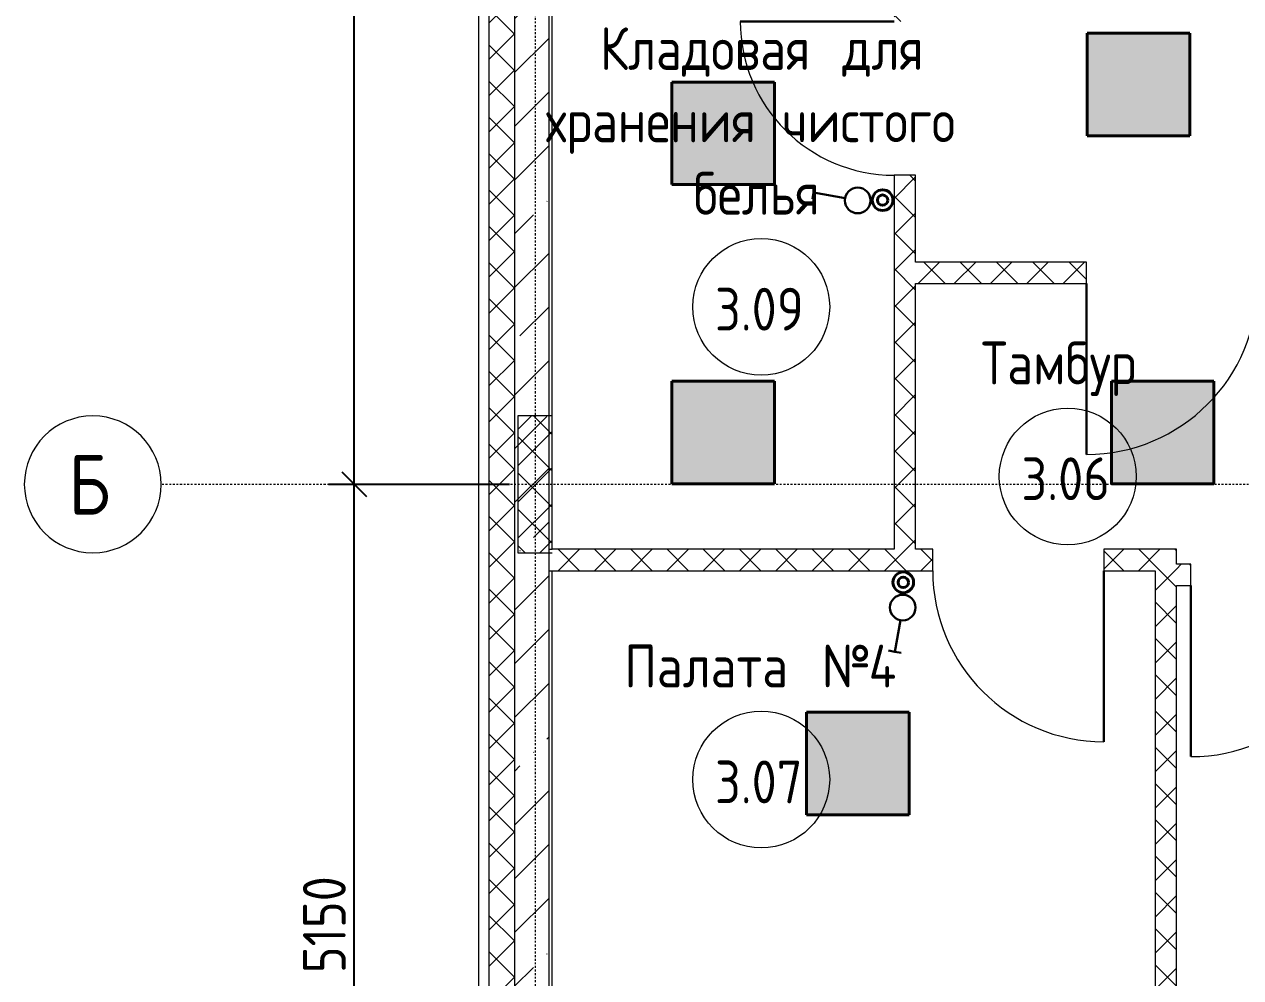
# Model space of a CAD drawing. Header units: millimetres. Extents: x -174154 to -170572, y -111302 to -109817.
# Drawn here: x -174153.5 to -174082.4, y -110911.1 to -110855.4 of the extents above; entities that cross this region are included whole.
import ezdxf

# ---------------------------------------------------------------- set-up
doc = ezdxf.new("R2010")
doc.units = ezdxf.units.MM
doc.linetypes.add('ACAD_ISO02W100', pattern=[15, 12, -3])
doc.linetypes.add('ADSK_Линия сетки', pattern=[21, 12, -3, 3, -3])
doc.layers.get('Defpoints').update_dxf_attribs({"color": 70})
doc.layers.add('!Выключатели', color=200, linetype='Continuous')
for name, color, linetype, lineweight in [('!Освещение', 190, 'Continuous', 40), ('!Подложка', 252, 'ACAD_ISO02W100', 25), ('Двери', 7, 'Continuous', 18), ('Марки помещений', 7, 'Continuous', 18), ('Оси', 7, 'Continuous', 9), ('Панель', 7, 'Continuous', 18), ('Размеры', 7, 'Continuous', 9), ('Стены разрез', 7, 'Continuous', 40), ('Стены штриховка', 7, 'Continuous', 18), ('Электрика', 7, 'Continuous', 40)]:
    doc.layers.add(name, color=color, linetype=linetype, lineweight=lineweight)
doc.styles.add('GOST Common', font='GOST Common.ttf', dxfattribs={"width": 0.9, "height": 250})
doc.styles.add('GOST Common_1', font='GOST Common.ttf', dxfattribs={"width": 0.9, "height": 350})
doc.dimstyles.new('ADSK_Проверочный', dxfattribs={"dimscale": 304.8, "dimtxt": 251.428749, "dimasz": 0.463911, "dimexe": 0.492126, "dimexo": 0.492126, "dimgap": 0.164042, "dimtad": 1, "dimdec": 0, "dimdsep": 46, "dimtxsty": 'GOST Common', "dimblk1": 'OBLIQUE', "dimblk2": 'OBLIQUE', "dimsah": 1, "dimcen": 0.09, "dimazin": 0, "dimtfac": 1, "dimtdec": 4, "dimtix": 1, "dimtmove": 0, "dimatfit": 3, "dimfxl": 1, "dimtvp": 1, "dimtolj": 1, "dimtzin": 0, "dimarcsym": 2})
pattern_1 = [(45, (30280, 12305), (-106.066, 106.066), []), (135, (30280, 12305), (-106.066, -106.066), [])]

# ---------------------------------------------------------------- blocks, each defined once
blk = doc.blocks.new('*U228')
at = {"layer": 'Электрика', "true_color": 0xffffff}
h = blk.add_hatch(color=7, dxfattribs=at)
h.dxf.hatch_style = 1
h.paths.add_polyline_path([(3.025, 3.025), (3.025, -3.025), (-3.025, -3.025), (-3.025, 3.025)])
at = {"layer": 'Электрика', "color": 5}
for p, q in [((-3.025, -3.025), (-3.025, 3.025)), ((-3.025, 3.025), (3.025, 3.025)), ((3.025, 3.025), (3.025, -3.025)), ((-3.025, -3.025), (3.025, -3.025))]:
    blk.add_line(p, q, dxfattribs=at)
blk = doc.blocks.new('*U245')
at = {"color": 0, "linetype": 'ByBlock', "lineweight": -2}
for points in [[(0.342, -0.94), (1.197, -3.289)], [(0.727, -3.46), (1.197, -3.289)], [(1.197, -3.289), (1.667, -3.118)]]:
    blk.add_lwpolyline(points, dxfattribs=at)
blk.add_circle((0, 0), 1, dxfattribs=at)
blk = doc.blocks.new('AC_Дверь_Однопольная_ПВХ - 860х2080h В Л-799853-В_АР_ПЭ_03 Этаж')
at = {"layer": 'Панель', "lineweight": 30}
blk.add_line((450, 62.5), (450, 962.5), dxfattribs=at)
at = {"layer": 'Панель'}
blk.add_arc((450, 62.5), 900, 90, 180, dxfattribs=at)
blk = doc.blocks.new('AC_Дверь_Однопольная_ДеревяннаяНаружная_ГОСТ24698-81 - 960х2080h ГЛ-799317-В_АР_ПЭ_03 Этаж')
at = {"layer": 'Панель', "lineweight": 30}
blk.add_line((500, 62.5), (500, 1062.5), dxfattribs=at)
at = {"layer": 'Панель'}
blk.add_arc((500, 62.5), 1000, 90, 180, dxfattribs=at)
blk = doc.blocks.new('AC_Дверь_Однопольная_ДеревяннаяНаружная_ГОСТ24698-81 - 960х2080h Г-799396-В_АР_ПЭ_03 Этаж')
at = {"layer": 'Панель', "lineweight": 30}
blk.add_line((-500, 62.5), (-500, 1062.5), dxfattribs=at)
at = {"layer": 'Панель'}
blk.add_arc((-500, 62.5), 1000, 0, 90, dxfattribs=at)
blk = doc.blocks.new('Ось сетки - D8-4846-В_АР_ПЭ_03 Этаж')
at = {"layer": 'Оси', "lineweight": 18}
for start, end in [(360, 180), (180, 360)]:
    blk.add_arc((0, 0), 4, start, end, dxfattribs=at)
blk = doc.blocks.new('ADSK_Марка_Помещение_2_ГОСТ21-501-2011 - Имя и Категория-86712-В_АР_ПЭ_03 Этаж')
at = {"layer": 'Марки помещений'}
blk.add_circle((0, 0), 4, dxfattribs=at)
blk = doc.blocks.new('_Oblique')
at = {"color": 0, "linetype": 'ByBlock', "lineweight": -2}
blk.add_line((-0.5, -0.5), (0.5, 0.5), dxfattribs=at)
blk = doc.blocks.new('*D533')
at = {"layer": 'Defpoints', "color": 0, "transparency": 16777216}
for p in [(-727.1, 14465), (330, 14465), (330, 5465)]:
    blk.add_point(p, dxfattribs=at)
at = {"layer": 'Размеры', "color": 0, "lineweight": -2, "transparency": 16777216}
for p, q in [((180, 14465), (-877.1, 14465)), ((-727.1, 5465), (-727.1, 14465)), ((180, 5465), (-877.1, 5465))]:
    blk.add_line(p, q, dxfattribs=at)
at = {"layer": 'Размеры', "color": 0, "lineweight": -2, "transparency": 16777216, "xscale": 141.4, "yscale": 141.4, "zscale": 141.4}
for p, rotation in [((-727.1, 14465), 90), ((-727.1, 5465), 270)]:
    blk.add_blockref('_Oblique', p, dxfattribs=dict(at, rotation=rotation))
at = {"layer": 'Размеры', "color": 0, "transparency": 16777216, "insert": (-902.1, 9965), "char_height": 250, "width": 756.843, "attachment_point": 5, "rotation": 90, "style": 'GOST Common'}
blk.add_mtext('\\A1;9000', dxfattribs=at)
blk = doc.blocks.new('*D534')
at = {"layer": 'Defpoints', "color": 0, "transparency": 16777216}
for p in [(-727.1, 5465), (330, 5465), (330, 315)]:
    blk.add_point(p, dxfattribs=at)
at = {"layer": 'Размеры', "color": 0, "lineweight": -2, "transparency": 16777216}
for p, q in [((180, 5465), (-877.1, 5465)), ((-727.1, 315), (-727.1, 5465)), ((180, 315), (-877.1, 315))]:
    blk.add_line(p, q, dxfattribs=at)
at = {"layer": 'Размеры', "color": 0, "lineweight": -2, "transparency": 16777216, "xscale": 141.4, "yscale": 141.4, "zscale": 141.4}
for p, rotation in [((-727.1, 5465), 90), ((-727.1, 315), 270)]:
    blk.add_blockref('_Oblique', p, dxfattribs=dict(at, rotation=rotation))
at = {"layer": 'Размеры', "color": 0, "transparency": 16777216, "insert": (-902.1, 2890), "char_height": 250, "width": 700.591, "attachment_point": 5, "rotation": 90, "style": 'GOST Common'}
blk.add_mtext('\\A1;5150', dxfattribs=at)
blk = doc.blocks.new('Расп.кор.')
at = {"layer": 'Электрика', "lineweight": 40}
for radius in [0.605, 0.303]:
    blk.add_circle((0, 0), radius, dxfattribs=at)
blk = doc.blocks.new('A$C7b4e20c5')
at = {"layer": 'Стены разрез', "lineweight": 20, "true_color": 0x636466}
h = blk.add_hatch(dxfattribs=at)
h.set_pattern_fill('FP_1', color=251, style=0, pattern_type=2)
h.set_pattern_definition(pattern_1)
h.paths.add_polyline_path([(120.7, 210), (210, 210), (210, 14470), (60, 14470), (60, 210)])
h = blk.add_hatch(dxfattribs=at)
h.set_pattern_fill('FP_2', color=251, style=0, pattern_type=2)
h.set_pattern_definition([(45, (30280, 12305), (-314.309, 314.309), []), (45, (30594.3, 12305), (-314.309, 314.309), [555.625, -111.125, 3.353, -107.772])])
h.paths.add_polyline_path([(210, 410), (410, 410), (410, 14270), (210, 14270), (210, 430)])
h = blk.add_hatch(dxfattribs=at)
h.set_pattern_fill('FP_1', color=251, style=0, pattern_type=2)
h.set_pattern_definition(pattern_1)
h.paths.add_polyline_path([(2555, 5085), (2555, 7272.5), (2430, 7272.5), (2430, 5085)])
h.paths.add_polyline_path([(2430, 8172.5), (2555, 8172.5), (2555, 8765), (2430, 8765)])
h = blk.add_hatch(dxfattribs=at)
h.set_pattern_fill('FP_1', color=251, style=0, pattern_type=2)
h.set_pattern_definition(pattern_1)
h.paths.add_polyline_path([(12807.5, 6640), (12807.5, 6765), (12009.1, 6765), (12009.1, 6640), (12138.9, 6640)])
h.paths.add_polyline_path([(11009.1, 6640), (11009.1, 6765), (4555, 6765), (4555, 6640), (10109.1, 6640)])
h.paths.add_polyline_path([(3555, 6640), (3555, 6765), (2555, 6765), (2555, 6640), (3125.2, 6640)])
h = blk.add_hatch(dxfattribs=at)
h.set_pattern_fill('FP_1', color=251, style=0, pattern_type=2)
h.set_pattern_definition(pattern_1)
h.paths.add_polyline_path([(230, 5065), (430, 5065), (430, 5865), (230, 5865)])
h = blk.add_hatch(dxfattribs=at)
h.set_pattern_fill('FP_1', color=251, style=0, pattern_type=2)
h.set_pattern_definition(pattern_1)
h.paths.add_polyline_path([(4080, 4960), (4080, 5085), (3655, 5085), (3655, 4960), (3955, 4960)])
h.paths.add_polyline_path([(430, 4960), (2655, 4960), (2655, 5085), (410, 5085), (410, 4960)])
h = blk.add_hatch(dxfattribs=at)
h.set_pattern_fill('FP_1', color=251, style=0, pattern_type=2)
h.set_pattern_definition(pattern_1)
h.paths.add_polyline_path([(15143.4, 4872.5), (15317.5, 4872.5), (15317.5, 4997.5), (12734.1, 4997.5), (12734.1, 4872.5)])
h.paths.add_polyline_path([(11634.1, 4872.5), (11734.1, 4872.5), (11734.1, 4997.5), (11409.1, 4997.5), (11409.1, 4872.5), (11509.1, 4872.5)])
h.paths.add_polyline_path([(10409.1, 4872.5), (10409.1, 4997.5), (5165.1, 4997.5), (5165.1, 4872.5), (9134.3, 4872.5)])
h.paths.add_polyline_path([(4080, 4872.5), (4165.1, 4872.5), (4165.1, 4997.5), (4080, 4997.5), (4080, 4960)])
h = blk.add_hatch(dxfattribs=at)
h.set_pattern_fill('FP_1', color=251, style=0, pattern_type=2)
h.set_pattern_definition(pattern_1)
h.paths.add_polyline_path([(3955, 410), (4080, 410), (4080, 4960), (3955, 4960), (3955, 430)])
at = {"layer": 'Оси', "linetype": 'ADSK_Линия сетки'}
for p, q in [((330, 16592.9), (330, -2195)), ((32579.7, 5465), (-1856.4, 5465))]:
    blk.add_line(p, q, dxfattribs=at)
at = {"layer": 'Стены разрез', "color": 251, "lineweight": 20, "true_color": 0x636466}
for p, q in [((0, 14680), (0, 0)), ((430, 5085), (430, 8765)), ((2555, 7272.5), (2430, 7272.5)), ((2430, 7272.5), (2430, 5085)), ((2555, 6765), (2555, 7272.5)), ((3555, 6765), (2555, 6765)), ((3555, 6640), (3555, 6765)), ((2555, 5085), (2555, 6640)), ((2555, 6640), (3555, 6640)), ((430, 5865), (230, 5865)), ((230, 5865), (230, 5065)), ((430, 5085), (430, 5865)), ((230, 5065), (430, 5065)), ((2430, 5085), (430, 5085)), ((2655, 5085), (2555, 5085)), ((2655, 4960), (2655, 5085)), ((4080, 5085), (3655, 5085)), ((3655, 5085), (3655, 4960)), ((4080, 4997.5), (4080, 5085)), ((4165.1, 4997.5), (4080, 4997.5)), ((4165.1, 4872.5), (4165.1, 4997.5)), ((430, 430), (430, 4960)), ((430, 4960), (2655, 4960)), ((3655, 4960), (3955, 4960)), ((3955, 4960), (3955, 430)), ((4080, 430), (4080, 4872.5)), ((4080, 4872.5), (4165.1, 4872.5))]:
    blk.add_line(p, q, dxfattribs=at)
at = {"layer": 'Стены штриховка', "color": 251, "lineweight": 20, "true_color": 0x636466}
for p, q in [((60, 14620), (60, 60)), ((210, 14470), (210, 210)), ((410, 14270), (410, 410)), ((410, 5085), (430, 5085)), ((410, 4960), (430, 4960))]:
    blk.add_line(p, q, dxfattribs=at)
at = {"layer": 'Двери', "color": 251, "lineweight": 20, "true_color": 0x636466}
for name, p, rotation in [('AC_Дверь_Однопольная_ПВХ - 860х2080h В Л-799853-В_АР_ПЭ_03 Этаж', (2492.5, 7722.5), 89.9999999999999), ('AC_Дверь_Однопольная_ДеревяннаяНаружная_ГОСТ24698-81 - 960х2080h ГЛ-799317-В_АР_ПЭ_03 Этаж', (4055, 6702.5), 180), ('AC_Дверь_Однопольная_ДеревяннаяНаружная_ГОСТ24698-81 - 960х2080h Г-799396-В_АР_ПЭ_03 Этаж', (3155, 5022.5), 180), ('AC_Дверь_Однопольная_ДеревяннаяНаружная_ГОСТ24698-81 - 960х2080h ГЛ-799317-В_АР_ПЭ_03 Этаж', (4665.1, 4935), 180)]:
    blk.add_blockref(name, p, dxfattribs=dict(at, rotation=rotation))
at = {"layer": 'Марки помещений', "color": 251, "lineweight": 20, "true_color": 0x636466, "xscale": 99.99999999999993, "yscale": 99.99999999999993, "zscale": 99.99999999999993}
for p in [(1652.5, 6502.9), (3444.3, 5511.1), (1652.5, 3738.5)]:
    blk.add_blockref('ADSK_Марка_Помещение_2_ГОСТ21-501-2011 - Имя и Категория-86712-В_АР_ПЭ_03 Этаж', p, dxfattribs=at)
at = {"layer": 'Оси', "lineweight": 18, "xscale": 99.99999999999993, "yscale": 99.99999999999993, "zscale": 99.99999999999993, "rotation": 89.99999999999982}
blk.add_blockref('Ось сетки - D8-4846-В_АР_ПЭ_03 Этаж', (-2256.4, 5465), dxfattribs=at)
at = {"layer": 'Марки помещений', "color": 251, "lineweight": 20, "true_color": 0x636466, "char_height": 250, "attachment_point": 1, "style": 'GOST Common'}
for s, insert, width in [('Кладовая', (709.2, 8138.6), 1623.417), ('для', (2126.1, 8138.6), 584.43), ('хранения', (393.7, 7715.3), 1580.126), ('чистого', (1774.8, 7715.3), 1385.316), ('белья', (1256.9, 7291.9), 974.05), ('3.09', (1381.9, 6614.3), 663.797), ('Тамбур', (2938.4, 6299.8), 1233.797), ('3.06', (3173.7, 5622.5), 663.797), ('Палата', (851.8, 4527.1), 1305.949), ('\\fGOST Common|b0|i0|c204|p34|;\\W.9;№', (2006.7, 4527.1), 331.899), ('\\fGOST Common|b0|i0|c204|p34|;\\W.9;4', (2280.6, 4527.1), 216.456), ('3.07', (1381.9, 3849.8), 663.797)]:
    blk.add_mtext(s, dxfattribs=dict(at, insert=insert, width=width))
at = {"layer": 'Оси', "insert": (-2398.4, 5638.2), "char_height": 350, "width": 310.253, "attachment_point": 1, "style": 'GOST Common_1'}
blk.add_mtext('\\fGOST Common|b0|i0|c204|p34|;\\W.9;Б', dxfattribs=at)
at = {"layer": 'Размеры'}
for base, p1, p2, override, picture, middle in [((-727.1, 14465), (330, 5465), (330, 14465), {"dimpost": '<>', "dimfxl": 9000}, '*D533', (-902.1, 9965)), ((-727.1, 5465), (330, 315), (330, 5465), {"dimpost": '<>', "dimfxl": 5150}, '*D534', (-902.1, 2890))]:
    dim = blk.add_linear_dim(base=base, p1=p1, p2=p2, angle=90, dimstyle='ADSK_Проверочный', override=override, dxfattribs=at)
    dim.commit()
    dim.dimension.update_dxf_attribs({"geometry": picture, "text_midpoint": middle})

msp = doc.modelspace()

# ---------------------------------------------------------------- block references
at = {"layer": '!Выключатели', "lineweight": 30, "xscale": 0.7500000000000001, "yscale": 0.7500000000000001, "zscale": 0.7500000000000001}
for p, rotation in [((-174104.785, -110865.662), 239.8735010370156), ((-174102.152, -110889.467), 329.8735010370156)]:
    msp.add_blockref('*U245', p, dxfattribs=dict(at, rotation=rotation))
at = {"layer": '!Освещение', "color": 18, "lineweight": 9, "true_color": 0x000000, "xscale": 0.9917355371882407, "yscale": 0.9917355371882407, "zscale": 0.9917355371882407}
for p in [(-174088.368, -110858.881), (-174112.658, -110861.735), (-174112.658, -110879.236), (-174086.956, -110879.236), (-174104.783, -110898.59)]:
    msp.add_blockref('*U228', p, dxfattribs=at)
at = {"layer": '!Подложка', "ltscale": 20, "xscale": 0.01, "yscale": 0.01, "zscale": 0.01}
msp.add_blockref('A$C7b4e20c5', (-174126.95, -110936.912), dxfattribs=at)
at = {"layer": 'Электрика', "rotation": 90}
for p in [(-174103.331, -110865.643), (-174102.122, -110887.993)]:
    msp.add_blockref('Расп.кор.', p, dxfattribs=at)

doc.saveas('drawing.dxf')
